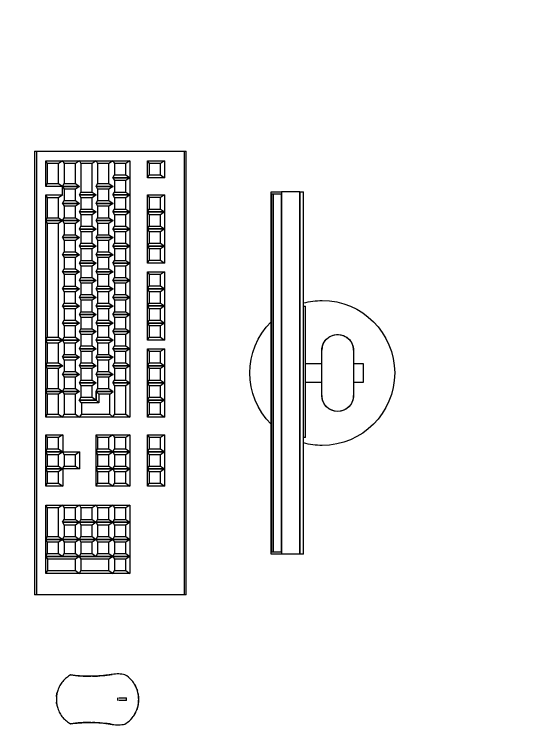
# Model space of a CAD drawing. Header units: metres. Extents: x -22 to 564, y 0 to 143.
# Drawn here: x 32.473 to 33.035, y 34.331 to 35.123 of the extents above; entities that cross this region are included whole.
import ezdxf
from ezdxf.xclip import XClip

# ---------------------------------------------------------------- set-up
doc = ezdxf.new("R2010")
doc.units = ezdxf.units.M
doc.header["$XCLIPFRAME"] = 2
doc.layers.add('XREF  PB CONJ$0$PARQUE', color=251, linetype='Continuous')
doc.layers.add('XREF PB NEURO-ONCOLOGIA$0$MOBILIARIO', color=161, linetype='Continuous')

# ---------------------------------------------------------------- blocks, each defined once
blk = doc.blocks.new('XREF PB NEURO-ONCOLOGIA$0$XREF PB NEURO-ONCOLOGIA$0$ELK_SPC_ControlRoomMonitors - MOSAIQ Monitor-5377198-General Arrangement')
for p, q in [((-10, 80.79), (10, 80.79)), ((-10, 70), (-10, 80.79)), ((10, 80.79), (10, 70)), ((25, 70), (-25, 70)), ((-25, 35), (25, 35)), ((-10, 16.96), (-10, 35)), ((10, 35), (10, 16.96)), ((-71.32, 16.96), (73.68, 16.96)), ((-71.32, 16.96), (-71.32, 14.64)), ((73.68, 14.64), (73.68, 16.96)), ((-200, 14.64), (200, 14.64)), ((-200, 14.64), (-200, 10.46)), ((200, 10.46), (-200, 10.46)), ((-200, 10.46), (200, 10.46)), ((-200, 10.46), (-200, -9.53)), ((200, 10.46), (200, 14.64)), ((200, 10.46), (200, -9.53)), ((200, -9.53), (-200, -9.53)), ((-200, -9.53), (-200, -21.05)), ((-197.5, -20.52), (-197.5, -9.62)), ((-197.5, -9.62), (197.5, -9.62)), ((197.5, -9.62), (197.5, -20.52)), ((200, -21.05), (200, -9.53)), ((-200, -21.05), (200, -21.05)), ((-197.5, -18.41), (197.5, -18.41)), ((197.5, -20.52), (-197.5, -20.52))]:
    blk.add_line(p, q)
for centre, radius, start, end in [((0, 35.41), 80, 360, 180), ((-25, 52.5), 17.5, 90, 270), ((-25, 52.5), 17.5, 106.42992, 253.57008), ((25, 52.5), 17.5, 270, 90), ((25, 52.5), 17.5, 330, 73.5679), ((25, 52.5), 17.5, 286.42992, 315), ((0, 35.41), 80, 180, 195), ((0, 35.41), 80, 345, 360), ((0, 35.41), 80, 225, 315)]:
    blk.add_arc(centre, radius, start, end)
for points in [[(-25, 70), (-26.37, 70), (-27.51, 69.84), (-28.36, 69.68)], [(-25, 35), (-26.37, 35), (-27.51, 35.16), (-28.35, 35.32)], [(25, 35), (26.37, 35), (27.51, 35.16), (28.36, 35.32)]]:
    blk.add_open_spline(points, degree=3)
for points, knots in [([(-28.35, 69.68), (-28.03, 69.74), (-27.07, 69.9), (-25.85, 70), (-25, 70)], [0.7777778, 0.7777778, 0.7777778, 0.7777778, 0.8611111, 1, 1, 1, 1]), ([(25, 70), (26.37, 70), (28.08, 69.76), (29.48, 69.42), (30.07, 69.25), (29.99, 69.28), (29.06, 69.54), (27.37, 69.88), (25.85, 70), (25, 70)], [0, 0, 0, 0, 0.222222, 0.333333, 0.444444, 0.583333, 0.722222, 0.861111, 1, 1, 1, 1]), ([(-28.35, 35.32), (-28.03, 35.26), (-27.07, 35.1), (-25.85, 35), (-25, 35)], [0.7777778, 0.7777778, 0.7777778, 0.7777778, 0.8611111, 1, 1, 1, 1]), ([(28.35, 35.32), (28.03, 35.26), (27.07, 35.1), (25.85, 35), (25, 35)], [0.7777778, 0.7777778, 0.7777778, 0.7777778, 0.8611111, 1, 1, 1, 1])]:
    blk.add_open_spline(points, degree=3, knots=knots)
blk = doc.blocks.new('XREF PB NEURO-ONCOLOGIA$0$XREF PB NEURO-ONCOLOGIA$0$ELK_SPC_KeyboardMouse - Keyboard and Mouse-V1-General Arrangement')
for p, q in [((245, -245.94), (-245, -245.94)), ((-245, -247.8), (-245, -245.94)), ((-245, -411.29), (-245, -247.8)), ((245, -247.8), (-245, -247.8)), ((245, -245.94), (245, -247.8)), ((245, -247.8), (245, -411.29)), ((-234.42, -269.79), (-215.55, -269.79)), ((-234.42, -269.79), (-231.3, -274.35)), ((-234.42, -288.52), (-234.42, -269.79)), ((-218.71, -274.35), (-231.3, -274.35)), ((-231.3, -274.35), (-231.3, -286.84)), ((-218.71, -274.35), (-215.55, -269.79)), ((-218.71, -286.84), (-218.71, -274.35)), ((-215.55, -269.79), (-215.55, -288.52)), ((-196.77, -269.79), (-177.89, -269.79)), ((-196.77, -269.79), (-193.65, -274.35)), ((-196.77, -288.52), (-196.77, -269.79)), ((-181.05, -274.35), (-193.65, -274.35)), ((-193.65, -274.35), (-193.65, -286.84)), ((-181.05, -274.35), (-177.89, -269.79)), ((-181.05, -286.84), (-181.05, -274.35)), ((-177.89, -269.79), (-159.02, -269.79)), ((-177.89, -269.79), (-174.77, -274.35)), ((-177.89, -288.52), (-177.89, -269.79)), ((-177.89, -269.79), (-177.89, -288.52)), ((-162.18, -274.35), (-174.77, -274.35)), ((-174.77, -274.35), (-174.77, -286.84)), ((-162.18, -274.35), (-159.02, -269.79)), ((-162.18, -286.84), (-162.18, -274.35)), ((-159.02, -269.79), (-140.14, -269.79)), ((-159.02, -269.79), (-155.9, -274.35)), ((-159.02, -288.52), (-159.02, -269.79)), ((-159.02, -269.79), (-159.02, -288.52)), ((-143.3, -274.35), (-155.9, -274.35)), ((-155.9, -274.35), (-155.9, -286.84)), ((-143.3, -274.35), (-140.14, -269.79)), ((-143.3, -286.84), (-143.3, -274.35)), ((-140.14, -269.79), (-121.26, -269.79)), ((-140.14, -269.79), (-137.02, -274.35)), ((-140.14, -288.52), (-140.14, -269.79)), ((-140.14, -269.79), (-140.14, -288.52)), ((-124.42, -274.35), (-137.02, -274.35)), ((-137.02, -274.35), (-137.02, -286.84)), ((-124.42, -274.35), (-121.26, -269.79)), ((-124.42, -286.84), (-124.42, -274.35)), ((-121.26, -269.79), (-121.26, -288.52)), ((-111.77, -269.79), (-92.89, -269.79)), ((-111.77, -269.79), (-108.65, -274.35)), ((-111.77, -288.52), (-111.77, -269.79)), ((-96.05, -274.35), (-108.65, -274.35)), ((-108.65, -274.35), (-108.65, -286.84)), ((-96.05, -274.35), (-92.89, -269.79)), ((-96.05, -286.84), (-96.05, -274.35)), ((-92.89, -269.79), (-74.02, -269.79)), ((-92.89, -269.79), (-89.77, -274.35)), ((-92.89, -288.52), (-92.89, -269.79)), ((-92.89, -269.79), (-92.89, -288.52)), ((-77.18, -274.35), (-89.77, -274.35)), ((-89.77, -274.35), (-89.77, -286.84)), ((-77.18, -274.35), (-74.02, -269.79)), ((-77.18, -286.84), (-77.18, -274.35)), ((-74.02, -269.79), (-55.14, -269.79)), ((-74.02, -269.79), (-70.9, -274.35)), ((-74.02, -288.52), (-74.02, -269.79)), ((-74.02, -269.79), (-74.02, -288.52)), ((-58.3, -274.35), (-70.9, -274.35)), ((-70.9, -274.35), (-70.9, -286.84)), ((-58.3, -274.35), (-55.14, -269.79)), ((-58.3, -286.84), (-58.3, -274.35)), ((-55.14, -269.79), (-36.26, -269.79)), ((-55.14, -269.79), (-52.02, -274.35)), ((-55.14, -288.52), (-55.14, -269.79)), ((-55.14, -269.79), (-55.14, -288.52)), ((-39.42, -274.35), (-52.02, -274.35)), ((-52.02, -274.35), (-52.02, -286.84)), ((-39.42, -274.35), (-36.26, -269.79)), ((-39.42, -286.84), (-39.42, -274.35)), ((-36.26, -269.79), (-36.26, -288.52)), ((-26.77, -269.79), (-7.89, -269.79)), ((-26.77, -269.79), (-23.65, -274.35)), ((-26.77, -288.52), (-26.77, -269.79)), ((-11.05, -274.35), (-23.65, -274.35)), ((-23.65, -274.35), (-23.65, -286.84)), ((-11.05, -274.35), (-7.89, -269.79)), ((-11.05, -286.84), (-11.05, -274.35)), ((-7.89, -269.79), (10.98, -269.79)), ((-7.89, -269.79), (-4.77, -274.35)), ((-7.89, -288.52), (-7.89, -269.79)), ((-7.89, -269.79), (-7.89, -288.52)), ((7.82, -274.35), (-4.77, -274.35)), ((-4.77, -274.35), (-4.77, -286.84)), ((7.82, -274.35), (10.98, -269.79)), ((7.82, -286.84), (7.82, -274.35)), ((10.98, -269.79), (29.86, -269.79)), ((10.98, -269.79), (14.1, -274.35)), ((10.98, -288.52), (10.98, -269.79)), ((10.98, -269.79), (10.98, -288.52)), ((26.7, -274.35), (14.1, -274.35)), ((14.1, -274.35), (14.1, -286.84)), ((26.7, -274.35), (29.86, -269.79)), ((26.7, -286.84), (26.7, -274.35)), ((29.86, -269.79), (48.74, -269.79)), ((29.86, -269.79), (32.98, -274.35)), ((29.86, -288.52), (29.86, -269.79)), ((29.86, -269.79), (29.86, -288.52)), ((45.58, -274.35), (32.98, -274.35)), ((32.98, -274.35), (32.98, -286.84)), ((45.58, -274.35), (48.74, -269.79)), ((45.58, -286.84), (45.58, -274.35)), ((48.74, -269.79), (48.74, -288.52)), ((68.23, -269.79), (87.11, -269.79)), ((68.23, -269.79), (71.35, -274.35)), ((68.23, -288.52), (68.23, -269.79)), ((83.95, -274.35), (71.35, -274.35)), ((71.35, -274.35), (71.35, -286.84)), ((83.95, -274.35), (87.11, -269.79)), ((83.95, -286.84), (83.95, -274.35)), ((87.11, -269.79), (105.98, -269.79)), ((87.11, -269.79), (90.23, -274.35)), ((87.11, -288.52), (87.11, -269.79)), ((87.11, -269.79), (87.11, -288.52)), ((102.82, -274.35), (90.23, -274.35)), ((90.23, -274.35), (90.23, -286.84)), ((102.82, -274.35), (105.98, -269.79)), ((102.82, -286.84), (102.82, -274.35)), ((105.98, -269.79), (124.86, -269.79)), ((105.98, -269.79), (109.1, -274.35)), ((105.98, -288.52), (105.98, -269.79)), ((105.98, -269.79), (105.98, -288.52)), ((121.7, -274.35), (109.1, -274.35)), ((109.1, -274.35), (109.1, -286.84)), ((121.7, -274.35), (124.86, -269.79)), ((121.7, -286.84), (121.7, -274.35)), ((124.86, -269.79), (124.86, -288.52)), ((-234.42, -288.52), (-231.3, -286.84)), ((-215.55, -288.52), (-234.42, -288.52)), ((-231.3, -286.84), (-218.71, -286.84)), ((-215.55, -288.52), (-218.71, -286.84)), ((-196.77, -288.52), (-193.65, -286.84)), ((-177.89, -288.52), (-196.77, -288.52)), ((-193.65, -286.84), (-181.05, -286.84)), ((-177.89, -288.52), (-181.05, -286.84)), ((-177.89, -288.52), (-174.77, -286.84)), ((-159.02, -288.52), (-177.89, -288.52)), ((-174.77, -286.84), (-162.18, -286.84)), ((-159.02, -288.52), (-162.18, -286.84)), ((-159.02, -288.52), (-155.9, -286.84)), ((-140.14, -288.52), (-159.02, -288.52)), ((-155.9, -286.84), (-143.3, -286.84)), ((-140.14, -288.52), (-143.3, -286.84)), ((-140.14, -288.52), (-137.02, -286.84)), ((-121.26, -288.52), (-140.14, -288.52)), ((-137.02, -286.84), (-124.42, -286.84)), ((-121.26, -288.52), (-124.42, -286.84)), ((-111.77, -288.52), (-108.65, -286.84)), ((-92.89, -288.52), (-111.77, -288.52)), ((-108.65, -286.84), (-96.05, -286.84)), ((-92.89, -288.52), (-96.05, -286.84)), ((-92.89, -288.52), (-89.77, -286.84)), ((-74.02, -288.52), (-92.89, -288.52)), ((-89.77, -286.84), (-77.18, -286.84)), ((-74.02, -288.52), (-77.18, -286.84)), ((-74.02, -288.52), (-70.9, -286.84)), ((-55.14, -288.52), (-74.02, -288.52)), ((-70.9, -286.84), (-58.3, -286.84)), ((-55.14, -288.52), (-58.3, -286.84)), ((-55.14, -288.52), (-52.02, -286.84)), ((-36.26, -288.52), (-55.14, -288.52)), ((-52.02, -286.84), (-39.42, -286.84)), ((-36.26, -288.52), (-39.42, -286.84)), ((-26.77, -288.52), (-23.65, -286.84)), ((-7.89, -288.52), (-26.77, -288.52)), ((-23.65, -286.84), (-11.05, -286.84)), ((-7.89, -288.52), (-11.05, -286.84)), ((-7.89, -288.52), (-4.77, -286.84)), ((10.98, -288.52), (-7.89, -288.52)), ((-4.77, -286.84), (7.82, -286.84)), ((10.98, -288.52), (7.82, -286.84)), ((10.98, -288.52), (14.1, -286.84)), ((29.86, -288.52), (10.98, -288.52)), ((14.1, -286.84), (26.7, -286.84)), ((29.86, -288.52), (26.7, -286.84)), ((29.86, -288.52), (32.98, -286.84)), ((48.74, -288.52), (29.86, -288.52)), ((32.98, -286.84), (45.58, -286.84)), ((48.74, -288.52), (45.58, -286.84)), ((68.23, -288.52), (71.35, -286.84)), ((87.11, -288.52), (68.23, -288.52)), ((71.35, -286.84), (83.95, -286.84)), ((87.11, -288.52), (83.95, -286.84)), ((87.11, -288.52), (90.23, -286.84)), ((105.98, -288.52), (87.11, -288.52)), ((90.23, -286.84), (102.82, -286.84)), ((105.98, -288.52), (102.82, -286.84)), ((105.98, -288.52), (109.1, -286.84)), ((124.86, -288.52), (105.98, -288.52)), ((109.1, -286.84), (121.7, -286.84)), ((124.86, -288.52), (121.7, -286.84)), ((348.95, -300.43), (351.59, -299.56)), ((354.14, -298.96), (359.51, -298.41)), ((359.51, -298.41), (360.48, -298.41)), ((360.48, -298.41), (361.45, -298.41)), ((361.45, -298.41), (366.81, -298.96)), ((369.36, -299.56), (372, -300.43)), ((-234.42, -308.1), (-215.55, -308.1)), ((-234.42, -308.1), (-231.3, -312.66)), ((-234.42, -326.84), (-234.42, -308.1)), ((-218.71, -312.66), (-215.55, -308.1)), ((-215.55, -308.1), (-196.67, -308.1)), ((-215.55, -308.1), (-212.43, -312.66)), ((-215.55, -326.84), (-215.55, -308.1)), ((-215.55, -308.1), (-215.55, -326.84)), ((-199.83, -312.66), (-196.67, -308.1)), ((-196.67, -308.1), (-177.79, -308.1)), ((-196.67, -308.1), (-193.55, -312.66)), ((-196.67, -326.84), (-196.67, -308.1)), ((-196.67, -308.1), (-196.67, -326.84)), ((-180.95, -312.66), (-177.79, -308.1)), ((-177.79, -308.1), (-158.91, -308.1)), ((-177.79, -308.1), (-174.67, -312.66)), ((-177.79, -326.84), (-177.79, -308.1)), ((-177.79, -308.1), (-177.79, -326.84)), ((-162.07, -312.66), (-158.91, -308.1)), ((-158.91, -308.1), (-140.04, -308.1)), ((-158.91, -308.1), (-155.79, -312.66)), ((-158.91, -326.84), (-158.91, -308.1)), ((-158.91, -308.1), (-158.91, -326.84)), ((-143.2, -312.66), (-140.04, -308.1)), ((-140.04, -308.1), (-121.16, -308.1)), ((-140.04, -308.1), (-136.92, -312.66)), ((-140.04, -326.84), (-140.04, -308.1)), ((-140.04, -308.1), (-140.04, -326.84)), ((-124.32, -312.66), (-121.16, -308.1)), ((-121.16, -308.1), (-102.28, -308.1)), ((-121.16, -308.1), (-118.04, -312.66)), ((-121.16, -326.84), (-121.16, -308.1)), ((-121.16, -308.1), (-121.16, -326.84)), ((-105.44, -312.66), (-102.28, -308.1)), ((-102.28, -308.1), (-83.4, -308.1)), ((-102.28, -308.1), (-99.16, -312.66)), ((-102.28, -326.84), (-102.28, -308.1)), ((-102.28, -308.1), (-102.28, -326.84)), ((-86.56, -312.66), (-83.4, -308.1)), ((-83.4, -308.1), (-64.53, -308.1)), ((-83.4, -308.1), (-80.28, -312.66)), ((-83.4, -326.84), (-83.4, -308.1)), ((-83.4, -308.1), (-83.4, -326.84)), ((-67.69, -312.66), (-64.53, -308.1)), ((-64.53, -308.1), (-45.65, -308.1)), ((-64.53, -308.1), (-61.41, -312.66)), ((-64.53, -326.84), (-64.53, -308.1)), ((-64.53, -308.1), (-64.53, -326.84)), ((-48.81, -312.66), (-45.65, -308.1)), ((-45.65, -308.1), (-26.77, -308.1)), ((-45.65, -308.1), (-42.53, -312.66)), ((-45.65, -326.84), (-45.65, -308.1)), ((-45.65, -308.1), (-45.65, -326.84)), ((-29.93, -312.66), (-26.77, -308.1)), ((-26.77, -308.1), (-7.89, -308.1)), ((-26.77, -308.1), (-23.65, -312.66)), ((-26.77, -326.84), (-26.77, -308.1)), ((-26.77, -308.1), (-26.77, -326.84)), ((-11.05, -312.66), (-7.89, -308.1)), ((-7.89, -308.1), (10.98, -308.1)), ((-7.89, -308.1), (-4.77, -312.66)), ((-7.89, -326.84), (-7.89, -308.1)), ((-7.89, -308.1), (-7.89, -326.84)), ((7.82, -312.66), (10.98, -308.1)), ((10.98, -308.1), (48.74, -308.1)), ((10.98, -308.1), (14.1, -312.66)), ((10.98, -326.84), (10.98, -308.1)), ((10.98, -308.1), (10.98, -326.84)), ((45.6, -312.66), (48.74, -308.1)), ((48.74, -308.1), (48.74, -326.84)), ((68.23, -308.1), (87.11, -308.1)), ((68.23, -308.1), (71.35, -312.66)), ((68.23, -326.84), (68.23, -308.1)), ((83.95, -312.66), (87.11, -308.1)), ((87.11, -308.1), (105.98, -308.1)), ((87.11, -308.1), (90.23, -312.66)), ((87.11, -326.84), (87.11, -308.1)), ((87.11, -308.1), (87.11, -326.84)), ((102.82, -312.66), (105.98, -308.1)), ((105.98, -308.1), (124.86, -308.1)), ((105.98, -308.1), (109.1, -312.66)), ((105.98, -326.84), (105.98, -308.1)), ((105.98, -308.1), (105.98, -326.84)), ((121.7, -312.66), (124.86, -308.1)), ((124.86, -308.1), (124.86, -326.84)), ((145.98, -308.1), (164.86, -308.1)), ((145.98, -308.1), (149.1, -312.66)), ((145.98, -326.84), (145.98, -308.1)), ((161.7, -312.66), (164.86, -308.1)), ((164.86, -308.1), (183.74, -308.1)), ((164.86, -308.1), (167.98, -312.66)), ((164.86, -326.84), (164.86, -308.1)), ((164.86, -308.1), (164.86, -326.84)), ((180.58, -312.66), (183.74, -308.1)), ((183.74, -308.1), (202.62, -308.1)), ((183.74, -308.1), (186.86, -312.66)), ((183.74, -326.84), (183.74, -308.1)), ((183.74, -308.1), (183.74, -326.84)), ((199.46, -312.66), (202.62, -308.1)), ((202.62, -308.1), (221.49, -308.1)), ((202.62, -308.1), (205.74, -312.66)), ((202.62, -326.84), (202.62, -308.1)), ((202.62, -308.1), (202.62, -326.84)), ((218.33, -312.66), (221.49, -308.1)), ((221.49, -308.1), (221.49, -326.84)), ((344.09, -302.76), (345.73, -301.86)), ((375.22, -301.86), (376.86, -302.76)), ((-218.71, -312.66), (-231.3, -312.66)), ((-231.3, -312.66), (-231.3, -325.15)), ((-218.71, -325.15), (-218.71, -312.66)), ((-199.83, -312.66), (-212.43, -312.66)), ((-212.43, -312.66), (-212.43, -325.15)), ((-199.83, -325.15), (-199.83, -312.66)), ((-180.95, -312.66), (-193.55, -312.66)), ((-193.55, -312.66), (-193.55, -325.15)), ((-180.95, -325.15), (-180.95, -312.66)), ((-162.07, -312.66), (-174.67, -312.66)), ((-174.67, -312.66), (-174.67, -325.15)), ((-162.07, -325.15), (-162.07, -312.66)), ((-143.2, -312.66), (-155.79, -312.66)), ((-155.79, -312.66), (-155.79, -325.15)), ((-143.2, -325.15), (-143.2, -312.66)), ((-124.32, -312.66), (-136.92, -312.66)), ((-136.92, -312.66), (-136.92, -325.15)), ((-124.32, -325.15), (-124.32, -312.66)), ((-105.44, -312.66), (-118.04, -312.66)), ((-118.04, -312.66), (-118.04, -325.15)), ((-105.44, -325.15), (-105.44, -312.66)), ((-86.56, -312.66), (-99.16, -312.66)), ((-99.16, -312.66), (-99.16, -325.15)), ((-86.56, -325.15), (-86.56, -312.66)), ((-67.69, -312.66), (-80.28, -312.66)), ((-80.28, -312.66), (-80.28, -325.15)), ((-67.69, -325.15), (-67.69, -312.66)), ((-48.81, -312.66), (-61.41, -312.66)), ((-61.41, -312.66), (-61.41, -325.15)), ((-48.81, -325.15), (-48.81, -312.66)), ((-29.93, -312.66), (-42.53, -312.66)), ((-42.53, -312.66), (-42.53, -325.15)), ((-29.93, -325.15), (-29.93, -312.66)), ((-11.05, -312.66), (-23.65, -312.66)), ((-23.65, -312.66), (-23.65, -325.15)), ((-11.05, -325.15), (-11.05, -312.66)), ((7.82, -312.66), (-4.77, -312.66)), ((-4.77, -312.66), (-4.77, -325.15)), ((7.82, -325.15), (7.82, -312.66)), ((45.6, -312.66), (14.1, -312.66)), ((14.1, -312.66), (14.1, -325.15)), ((45.6, -325.15), (45.6, -312.66)), ((83.95, -312.66), (71.35, -312.66)), ((71.35, -312.66), (71.35, -325.15)), ((83.95, -325.15), (83.95, -312.66)), ((102.82, -312.66), (90.23, -312.66)), ((90.23, -312.66), (90.23, -325.15)), ((102.82, -325.15), (102.82, -312.66)), ((121.7, -312.66), (109.1, -312.66)), ((109.1, -312.66), (109.1, -325.15)), ((121.7, -325.15), (121.7, -312.66)), ((161.7, -312.66), (149.1, -312.66)), ((149.1, -312.66), (149.1, -325.15)), ((161.7, -325.15), (161.7, -312.66)), ((180.58, -312.66), (167.98, -312.66)), ((167.98, -312.66), (167.98, -325.15)), ((180.58, -325.15), (180.58, -312.66)), ((199.46, -312.66), (186.86, -312.66)), ((186.86, -312.66), (186.86, -325.15)), ((199.46, -325.15), (199.46, -312.66)), ((218.33, -312.66), (205.74, -312.66)), ((205.74, -312.66), (205.74, -325.15)), ((218.33, -325.15), (218.33, -312.66)), ((361.78, -311.92), (358.85, -311.92)), ((358.85, -320.46), (358.85, -311.92)), ((361.78, -311.92), (361.78, -320.46)), ((358.85, -321.92), (361.78, -321.92)), ((-234.42, -326.84), (-231.3, -325.15)), ((-234.42, -326.63), (-231.3, -331.19)), ((-234.42, -345.37), (-234.42, -326.63)), ((-231.3, -325.15), (-218.71, -325.15)), ((-209.26, -331.19), (-231.3, -331.19)), ((-231.3, -331.19), (-231.3, -343.68)), ((-215.55, -326.84), (-218.71, -325.15)), ((-215.55, -326.84), (-212.43, -325.15)), ((-212.43, -325.15), (-199.83, -325.15)), ((-209.26, -331.19), (-206.1, -326.63)), ((-209.26, -343.68), (-209.26, -331.19)), ((-206.1, -326.63), (-202.98, -331.19)), ((-206.1, -345.37), (-206.1, -326.63)), ((-206.1, -326.63), (-206.1, -345.37)), ((-190.38, -331.19), (-202.98, -331.19)), ((-202.98, -331.19), (-202.98, -343.68)), ((-196.67, -326.84), (-199.83, -325.15)), ((-196.67, -326.84), (-193.55, -325.15)), ((-193.55, -325.15), (-180.95, -325.15)), ((-190.38, -331.19), (-187.22, -326.63)), ((-190.38, -343.68), (-190.38, -331.19)), ((-187.22, -326.63), (-184.1, -331.19)), ((-187.22, -345.37), (-187.22, -326.63)), ((-187.22, -326.63), (-187.22, -345.37)), ((-171.5, -331.19), (-184.1, -331.19)), ((-184.1, -331.19), (-184.1, -343.68)), ((-177.79, -326.84), (-180.95, -325.15)), ((-177.79, -326.84), (-174.67, -325.15)), ((-174.67, -325.15), (-162.07, -325.15)), ((-171.5, -331.19), (-168.34, -326.63)), ((-171.5, -343.68), (-171.5, -331.19)), ((-168.34, -326.63), (-165.22, -331.19)), ((-168.34, -345.37), (-168.34, -326.63)), ((-168.34, -326.63), (-168.34, -345.37)), ((-152.62, -331.19), (-165.22, -331.19)), ((-165.22, -331.19), (-165.22, -343.68)), ((-158.91, -326.84), (-162.07, -325.15)), ((-158.91, -326.84), (-155.79, -325.15)), ((-155.79, -325.15), (-143.2, -325.15)), ((-152.62, -331.19), (-149.46, -326.63)), ((-152.62, -343.68), (-152.62, -331.19)), ((-149.46, -326.63), (-146.34, -331.19)), ((-149.46, -345.37), (-149.46, -326.63)), ((-149.46, -326.63), (-149.46, -345.37)), ((-133.75, -331.19), (-146.34, -331.19)), ((-146.34, -331.19), (-146.34, -343.68)), ((-140.04, -326.84), (-143.2, -325.15)), ((-140.04, -326.84), (-136.92, -325.15)), ((-136.92, -325.15), (-124.32, -325.15)), ((-133.75, -331.19), (-130.59, -326.63)), ((-133.75, -343.68), (-133.75, -331.19)), ((-130.59, -326.63), (-127.47, -331.19)), ((-130.59, -345.37), (-130.59, -326.63)), ((-130.59, -326.63), (-130.59, -345.37)), ((-114.87, -331.19), (-127.47, -331.19)), ((-127.47, -331.19), (-127.47, -343.68)), ((-121.16, -326.84), (-124.32, -325.15)), ((-121.16, -326.84), (-118.04, -325.15)), ((-118.04, -325.15), (-105.44, -325.15)), ((-114.87, -331.19), (-111.71, -326.63)), ((-114.87, -343.68), (-114.87, -331.19)), ((-111.71, -326.63), (-108.59, -331.19)), ((-111.71, -345.37), (-111.71, -326.63)), ((-111.71, -326.63), (-111.71, -345.37)), ((-95.99, -331.19), (-108.59, -331.19)), ((-108.59, -331.19), (-108.59, -343.68)), ((-102.28, -326.84), (-105.44, -325.15)), ((-102.28, -326.84), (-99.16, -325.15)), ((-99.16, -325.15), (-86.56, -325.15)), ((-95.99, -331.19), (-92.83, -326.63)), ((-95.99, -343.68), (-95.99, -331.19)), ((-92.83, -326.63), (-89.71, -331.19)), ((-92.83, -345.37), (-92.83, -326.63)), ((-92.83, -326.63), (-92.83, -345.37)), ((-77.11, -331.19), (-89.71, -331.19)), ((-89.71, -331.19), (-89.71, -343.68)), ((-83.4, -326.84), (-86.56, -325.15)), ((-83.4, -326.84), (-80.28, -325.15)), ((-80.28, -325.15), (-67.69, -325.15)), ((-77.11, -331.19), (-73.95, -326.63)), ((-77.11, -343.68), (-77.11, -331.19)), ((-73.95, -326.63), (-70.83, -331.19)), ((-73.95, -345.37), (-73.95, -326.63)), ((-73.95, -326.63), (-73.95, -345.37)), ((-58.24, -331.19), (-70.83, -331.19)), ((-70.83, -331.19), (-70.83, -343.68)), ((-64.53, -326.84), (-67.69, -325.15)), ((-64.53, -326.84), (-61.41, -325.15)), ((-61.41, -325.15), (-48.81, -325.15)), ((-58.24, -331.19), (-55.08, -326.63)), ((-58.24, -343.68), (-58.24, -331.19)), ((-55.08, -326.63), (-51.96, -331.19)), ((-55.08, -345.37), (-55.08, -326.63)), ((-55.08, -326.63), (-55.08, -345.37)), ((-39.36, -331.19), (-51.96, -331.19)), ((-51.96, -331.19), (-51.96, -343.68)), ((-45.65, -326.84), (-48.81, -325.15)), ((-45.65, -326.84), (-42.53, -325.15)), ((-42.53, -325.15), (-29.93, -325.15)), ((-39.36, -331.19), (-36.2, -326.63)), ((-39.36, -343.68), (-39.36, -331.19)), ((-36.2, -326.63), (-33.08, -331.19)), ((-36.2, -345.37), (-36.2, -326.63)), ((-36.2, -326.63), (-36.2, -345.37)), ((-20.48, -331.19), (-33.08, -331.19)), ((-33.08, -331.19), (-33.08, -343.68)), ((-26.77, -326.84), (-29.93, -325.15)), ((-26.77, -326.84), (-23.65, -325.15)), ((-23.65, -325.15), (-11.05, -325.15)), ((-20.48, -331.19), (-17.32, -326.63)), ((-20.48, -343.68), (-20.48, -331.19)), ((-17.32, -326.63), (-14.2, -331.19)), ((-17.32, -345.37), (-17.32, -326.63)), ((-17.32, -326.63), (-17.32, -345.37)), ((-1.6, -331.19), (-14.2, -331.19)), ((-14.2, -331.19), (-14.2, -343.68)), ((-7.89, -326.84), (-11.05, -325.15)), ((-7.89, -326.84), (-4.77, -325.15)), ((-4.77, -325.15), (7.82, -325.15)), ((-1.6, -331.19), (1.56, -326.63)), ((-1.6, -343.68), (-1.6, -331.19)), ((1.56, -326.63), (4.68, -331.19)), ((1.56, -345.37), (1.56, -326.63)), ((1.56, -326.63), (1.56, -345.37)), ((17.27, -331.19), (4.68, -331.19)), ((4.68, -331.19), (4.68, -343.68)), ((10.98, -326.84), (7.82, -325.15)), ((10.98, -326.84), (14.1, -325.15)), ((14.1, -325.15), (45.6, -325.15)), ((17.27, -331.19), (20.43, -326.63)), ((17.27, -343.68), (17.27, -331.19)), ((20.43, -326.63), (20.43, -345.37)), ((23.53, -330.06), (20.43, -326.63)), ((20.43, -345.17), (20.43, -326.63)), ((23.53, -330.06), (23.53, -342.43)), ((45.64, -330.06), (23.53, -330.06)), ((48.74, -326.84), (45.6, -325.15)), ((48.74, -326.63), (45.64, -330.06)), ((45.64, -361.55), (45.64, -330.06)), ((48.74, -326.63), (48.74, -364.29)), ((68.23, -326.84), (71.35, -325.15)), ((68.23, -326.63), (71.35, -331.19)), ((68.23, -345.37), (68.23, -326.63)), ((71.35, -325.15), (83.95, -325.15)), ((83.95, -331.19), (71.35, -331.19)), ((71.35, -331.19), (71.35, -343.68)), ((87.11, -326.84), (83.95, -325.15)), ((83.95, -331.19), (87.11, -326.63)), ((83.95, -343.68), (83.95, -331.19)), ((87.11, -326.84), (90.23, -325.15)), ((87.11, -326.63), (90.23, -331.19)), ((87.11, -345.37), (87.11, -326.63)), ((87.11, -326.63), (87.11, -345.37)), ((90.23, -325.15), (102.82, -325.15)), ((102.82, -331.19), (90.23, -331.19)), ((90.23, -331.19), (90.23, -343.68)), ((105.98, -326.84), (102.82, -325.15)), ((102.82, -331.19), (105.98, -326.63)), ((102.82, -343.68), (102.82, -331.19)), ((105.98, -326.84), (109.1, -325.15)), ((105.98, -326.63), (109.1, -331.19)), ((105.98, -345.37), (105.98, -326.63)), ((105.98, -326.63), (105.98, -345.37)), ((109.1, -325.15), (121.7, -325.15)), ((121.7, -331.19), (109.1, -331.19)), ((109.1, -331.19), (109.1, -343.68)), ((124.86, -326.84), (121.7, -325.15)), ((121.7, -331.19), (124.86, -326.63)), ((121.7, -343.68), (121.7, -331.19)), ((124.86, -326.63), (124.86, -345.37)), ((145.98, -326.84), (149.1, -325.15)), ((145.98, -326.63), (149.1, -331.19)), ((145.98, -345.37), (145.98, -326.63)), ((149.1, -325.15), (161.7, -325.15)), ((161.7, -331.19), (149.1, -331.19)), ((149.1, -331.19), (149.1, -343.68)), ((164.86, -326.84), (161.7, -325.15)), ((161.7, -331.19), (164.86, -326.63)), ((161.7, -343.68), (161.7, -331.19)), ((164.86, -326.84), (167.98, -325.15)), ((164.86, -326.63), (167.98, -331.19)), ((164.86, -345.37), (164.86, -326.63)), ((164.86, -326.63), (164.86, -345.37)), ((167.98, -325.15), (180.58, -325.15)), ((180.58, -331.19), (167.98, -331.19)), ((167.98, -331.19), (167.98, -343.68)), ((183.74, -326.84), (180.58, -325.15)), ((180.58, -331.19), (183.74, -326.63)), ((180.58, -343.68), (180.58, -331.19)), ((183.74, -326.84), (186.86, -325.15)), ((183.74, -326.63), (186.86, -331.19)), ((183.74, -345.37), (183.74, -326.63)), ((183.74, -326.63), (183.74, -345.37)), ((186.86, -325.15), (199.46, -325.15)), ((199.46, -331.19), (186.86, -331.19)), ((186.86, -331.19), (186.86, -343.68)), ((202.62, -326.84), (199.46, -325.15)), ((199.46, -331.19), (202.62, -326.63)), ((199.46, -343.68), (199.46, -331.19)), ((202.62, -326.84), (205.74, -325.15)), ((202.62, -326.63), (202.62, -345.37)), ((202.62, -326.63), (205.74, -331.19)), ((202.62, -363.97), (202.62, -326.63)), ((205.74, -325.15), (218.33, -325.15)), ((218.33, -331.19), (205.74, -331.19)), ((205.74, -331.19), (205.74, -362.28)), ((221.49, -326.84), (218.33, -325.15)), ((218.33, -331.19), (221.49, -326.63)), ((218.33, -362.28), (218.33, -331.19)), ((221.49, -326.63), (221.49, -363.97)), ((-234.42, -345.37), (-231.3, -343.68)), ((-234.42, -345.17), (-231.3, -349.72)), ((-234.42, -363.9), (-234.42, -345.17)), ((-231.3, -343.68), (-209.26, -343.68)), ((-206.1, -345.37), (-209.26, -343.68)), ((-206.1, -345.37), (-202.98, -343.68)), ((-202.98, -343.68), (-190.38, -343.68)), ((-199.81, -349.72), (-196.67, -345.17)), ((-196.67, -345.17), (-193.55, -349.72)), ((-196.67, -363.9), (-196.67, -345.17)), ((-196.67, -345.17), (-196.67, -363.9)), ((-187.22, -345.37), (-190.38, -343.68)), ((-187.22, -345.37), (-184.1, -343.68)), ((-184.1, -343.68), (-171.5, -343.68)), ((-180.95, -349.72), (-177.79, -345.17)), ((-177.79, -345.17), (-174.67, -349.72)), ((-177.79, -363.9), (-177.79, -345.17)), ((-177.79, -345.17), (-177.79, -363.9)), ((-168.34, -345.37), (-171.5, -343.68)), ((-168.34, -345.37), (-165.22, -343.68)), ((-165.22, -343.68), (-152.62, -343.68)), ((-162.07, -349.72), (-158.91, -345.17)), ((-158.91, -345.17), (-155.79, -349.72)), ((-158.91, -363.9), (-158.91, -345.17)), ((-158.91, -345.17), (-158.91, -363.9)), ((-149.46, -345.37), (-152.62, -343.68)), ((-149.46, -345.37), (-146.34, -343.68)), ((-146.34, -343.68), (-133.75, -343.68)), ((-143.2, -349.72), (-140.04, -345.17)), ((-140.04, -345.17), (-136.92, -349.72)), ((-140.04, -363.9), (-140.04, -345.17)), ((-140.04, -345.17), (-140.04, -363.9)), ((-130.59, -345.37), (-133.75, -343.68)), ((-130.59, -345.37), (-127.47, -343.68)), ((-127.47, -343.68), (-114.87, -343.68)), ((-124.32, -349.72), (-121.16, -345.17)), ((-121.16, -345.17), (-118.04, -349.72)), ((-121.16, -363.9), (-121.16, -345.17)), ((-121.16, -345.17), (-121.16, -363.9)), ((-111.71, -345.37), (-114.87, -343.68)), ((-111.71, -345.37), (-108.59, -343.68)), ((-108.59, -343.68), (-95.99, -343.68)), ((-105.44, -349.72), (-102.28, -345.17)), ((-102.28, -345.17), (-99.16, -349.72)), ((-102.28, -363.9), (-102.28, -345.17)), ((-102.28, -345.17), (-102.28, -363.9)), ((-92.83, -345.37), (-95.99, -343.68)), ((-92.83, -345.37), (-89.71, -343.68)), ((-89.71, -343.68), (-77.11, -343.68)), ((-86.56, -349.72), (-83.4, -345.17)), ((-83.4, -345.17), (-80.28, -349.72)), ((-83.4, -363.9), (-83.4, -345.17)), ((-83.4, -345.17), (-83.4, -363.9)), ((-73.95, -345.37), (-77.11, -343.68)), ((-73.95, -345.37), (-70.83, -343.68)), ((-70.83, -343.68), (-58.24, -343.68)), ((-67.69, -349.72), (-64.53, -345.17)), ((-64.53, -345.17), (-61.41, -349.72)), ((-64.53, -363.9), (-64.53, -345.17)), ((-64.53, -345.17), (-64.53, -363.9)), ((-55.08, -345.37), (-58.24, -343.68)), ((-55.08, -345.37), (-51.96, -343.68)), ((-51.96, -343.68), (-39.36, -343.68)), ((-48.81, -349.72), (-45.65, -345.17)), ((-45.65, -345.17), (-42.53, -349.72)), ((-45.65, -363.9), (-45.65, -345.17)), ((-45.65, -345.17), (-45.65, -363.9)), ((-36.2, -345.37), (-39.36, -343.68)), ((-36.2, -345.37), (-33.08, -343.68)), ((-33.08, -343.68), (-20.48, -343.68)), ((-29.93, -349.72), (-26.77, -345.17)), ((-26.77, -345.17), (-23.65, -349.72)), ((-26.77, -363.9), (-26.77, -345.17)), ((-26.77, -345.17), (-26.77, -363.9)), ((-17.32, -345.37), (-20.48, -343.68)), ((-17.32, -345.37), (-14.2, -343.68)), ((-14.2, -343.68), (-1.6, -343.68)), ((-11.05, -349.72), (-7.89, -345.17)), ((-7.89, -345.17), (-4.77, -349.72)), ((-7.89, -363.9), (-7.89, -345.17)), ((-7.89, -345.17), (-7.89, -363.9)), ((1.56, -345.37), (-1.6, -343.68)), ((1.56, -345.37), (4.68, -343.68)), ((4.68, -343.68), (17.27, -343.68)), ((7.82, -349.72), (10.98, -345.17)), ((10.98, -345.17), (14.1, -349.72)), ((10.98, -363.9), (10.98, -345.17)), ((10.98, -345.17), (10.98, -363.9)), ((20.43, -345.37), (17.27, -343.68)), ((23.53, -342.43), (20.43, -345.17)), ((29.86, -345.17), (20.43, -345.17)), ((20.43, -345.17), (29.86, -345.17)), ((23.53, -342.43), (32.96, -342.43)), ((26.7, -349.72), (29.86, -345.17)), ((32.96, -342.43), (29.86, -345.17)), ((29.86, -364.29), (29.86, -345.17)), ((29.86, -345.17), (29.86, -363.9)), ((32.96, -342.43), (32.96, -361.55)), ((68.23, -345.37), (71.35, -343.68)), ((87.11, -345.37), (68.23, -345.37)), ((71.35, -343.68), (83.95, -343.68)), ((87.11, -345.37), (83.95, -343.68)), ((87.11, -345.37), (90.23, -343.68)), ((105.98, -345.37), (87.11, -345.37)), ((90.23, -343.68), (102.82, -343.68)), ((105.98, -345.37), (102.82, -343.68)), ((105.98, -345.37), (109.1, -343.68)), ((124.86, -345.37), (105.98, -345.37)), ((109.1, -343.68), (121.7, -343.68)), ((124.86, -345.37), (121.7, -343.68)), ((145.98, -345.37), (149.1, -343.68)), ((145.98, -345.17), (149.1, -349.72)), ((145.98, -363.9), (145.98, -345.17)), ((149.1, -343.68), (161.7, -343.68)), ((164.86, -345.37), (161.7, -343.68)), ((161.7, -349.72), (164.86, -345.17)), ((164.86, -345.37), (167.98, -343.68)), ((164.86, -345.17), (167.98, -349.72)), ((164.86, -363.9), (164.86, -345.17)), ((164.86, -345.17), (164.86, -363.9)), ((167.98, -343.68), (180.58, -343.68)), ((183.74, -345.37), (180.58, -343.68)), ((180.58, -349.72), (183.74, -345.17)), ((183.74, -345.37), (186.86, -343.68)), ((183.74, -345.17), (186.86, -349.72)), ((183.74, -363.9), (183.74, -345.17)), ((183.74, -345.17), (183.74, -363.9)), ((186.86, -343.68), (199.46, -343.68)), ((202.62, -345.37), (199.46, -343.68)), ((199.46, -349.72), (202.62, -345.17)), ((202.62, -345.17), (202.62, -363.9)), ((-199.81, -349.72), (-231.3, -349.72)), ((-231.3, -349.72), (-231.3, -362.22)), ((-199.81, -362.22), (-199.81, -349.72)), ((-180.95, -349.72), (-193.55, -349.72)), ((-193.55, -349.72), (-193.55, -362.22)), ((-180.95, -362.22), (-180.95, -349.72)), ((-162.07, -349.72), (-174.67, -349.72)), ((-174.67, -349.72), (-174.67, -362.22)), ((-162.07, -362.22), (-162.07, -349.72)), ((-143.2, -349.72), (-155.79, -349.72)), ((-155.79, -349.72), (-155.79, -362.22)), ((-143.2, -362.22), (-143.2, -349.72)), ((-124.32, -349.72), (-136.92, -349.72)), ((-136.92, -349.72), (-136.92, -362.22)), ((-124.32, -362.22), (-124.32, -349.72)), ((-105.44, -349.72), (-118.04, -349.72)), ((-118.04, -349.72), (-118.04, -362.22)), ((-105.44, -362.22), (-105.44, -349.72)), ((-86.56, -349.72), (-99.16, -349.72)), ((-99.16, -349.72), (-99.16, -362.22)), ((-86.56, -362.22), (-86.56, -349.72)), ((-67.69, -349.72), (-80.28, -349.72)), ((-80.28, -349.72), (-80.28, -362.22)), ((-67.69, -362.22), (-67.69, -349.72)), ((-48.81, -349.72), (-61.41, -349.72)), ((-61.41, -349.72), (-61.41, -362.22)), ((-48.81, -362.22), (-48.81, -349.72)), ((-29.93, -349.72), (-42.53, -349.72)), ((-42.53, -349.72), (-42.53, -362.22)), ((-29.93, -362.22), (-29.93, -349.72)), ((-11.05, -349.72), (-23.65, -349.72)), ((-23.65, -349.72), (-23.65, -362.22)), ((-11.05, -362.22), (-11.05, -349.72)), ((7.82, -349.72), (-4.77, -349.72)), ((-4.77, -349.72), (-4.77, -362.22)), ((7.82, -362.22), (7.82, -349.72)), ((26.7, -349.72), (14.1, -349.72)), ((14.1, -349.72), (14.1, -362.22)), ((26.7, -362.22), (26.7, -349.72)), ((161.7, -349.72), (149.1, -349.72)), ((149.1, -349.72), (149.1, -362.22)), ((161.7, -362.22), (161.7, -349.72)), ((180.58, -349.72), (167.98, -349.72)), ((167.98, -349.72), (167.98, -362.22)), ((180.58, -362.22), (180.58, -349.72)), ((199.46, -349.72), (186.86, -349.72)), ((186.86, -349.72), (186.86, -362.22)), ((199.46, -362.22), (199.46, -349.72)), ((-234.42, -363.9), (-231.3, -362.22)), ((-234.42, -363.7), (-231.3, -368.26)), ((-234.42, -382.44), (-234.42, -363.7)), ((-231.3, -362.22), (-199.81, -362.22)), ((-209.26, -368.26), (-206.1, -363.7)), ((-206.1, -363.7), (-202.98, -368.26)), ((-206.1, -382.44), (-206.1, -363.7)), ((-206.1, -363.7), (-206.1, -382.44)), ((-196.67, -363.9), (-199.81, -362.22)), ((-196.67, -363.9), (-193.55, -362.22)), ((-193.55, -362.22), (-180.95, -362.22)), ((-190.38, -368.26), (-187.22, -363.7)), ((-187.22, -363.7), (-184.1, -368.26)), ((-187.22, -382.44), (-187.22, -363.7)), ((-187.22, -363.7), (-187.22, -382.44)), ((-177.79, -363.9), (-180.95, -362.22)), ((-177.79, -363.9), (-174.67, -362.22)), ((-174.67, -362.22), (-162.07, -362.22)), ((-171.5, -368.26), (-168.34, -363.7)), ((-168.34, -363.7), (-165.22, -368.26)), ((-168.34, -382.44), (-168.34, -363.7)), ((-168.34, -363.7), (-168.34, -382.44)), ((-158.91, -363.9), (-162.07, -362.22)), ((-158.91, -363.9), (-155.79, -362.22)), ((-155.79, -362.22), (-143.2, -362.22)), ((-152.62, -368.26), (-149.46, -363.7)), ((-149.46, -363.7), (-146.34, -368.26)), ((-149.46, -382.44), (-149.46, -363.7)), ((-149.46, -363.7), (-149.46, -382.44)), ((-140.04, -363.9), (-143.2, -362.22)), ((-140.04, -363.9), (-136.92, -362.22)), ((-136.92, -362.22), (-124.32, -362.22)), ((-133.75, -368.26), (-130.59, -363.7)), ((-130.59, -363.7), (-127.47, -368.26)), ((-130.59, -382.44), (-130.59, -363.7)), ((-130.59, -363.7), (-130.59, -382.44)), ((-121.16, -363.9), (-124.32, -362.22)), ((-121.16, -363.9), (-118.04, -362.22)), ((-118.04, -362.22), (-105.44, -362.22)), ((-114.87, -368.26), (-111.71, -363.7)), ((-111.71, -363.7), (-108.59, -368.26)), ((-111.71, -382.44), (-111.71, -363.7)), ((-111.71, -363.7), (-111.71, -382.44)), ((-102.28, -363.9), (-105.44, -362.22)), ((-102.28, -363.9), (-99.16, -362.22)), ((-99.16, -362.22), (-86.56, -362.22)), ((-95.99, -368.26), (-92.83, -363.7)), ((-92.83, -363.7), (-89.71, -368.26)), ((-92.83, -382.44), (-92.83, -363.7)), ((-92.83, -363.7), (-92.83, -382.44)), ((-83.4, -363.9), (-86.56, -362.22)), ((-83.4, -363.9), (-80.28, -362.22)), ((-80.28, -362.22), (-67.69, -362.22)), ((-77.11, -368.26), (-73.95, -363.7)), ((-73.95, -363.7), (-70.83, -368.26)), ((-73.95, -382.44), (-73.95, -363.7)), ((-73.95, -363.7), (-73.95, -382.44)), ((-64.53, -363.9), (-67.69, -362.22)), ((-64.53, -363.9), (-61.41, -362.22)), ((-61.41, -362.22), (-48.81, -362.22)), ((-58.24, -368.26), (-55.08, -363.7)), ((-55.08, -363.7), (-51.96, -368.26)), ((-55.08, -382.44), (-55.08, -363.7)), ((-55.08, -363.7), (-55.08, -382.44)), ((-45.65, -363.9), (-48.81, -362.22)), ((-45.65, -363.9), (-42.53, -362.22)), ((-42.53, -362.22), (-29.93, -362.22)), ((-39.36, -368.26), (-36.2, -363.7)), ((-36.2, -363.7), (-33.08, -368.26)), ((-36.2, -382.44), (-36.2, -363.7)), ((-36.2, -363.7), (-36.2, -382.44)), ((-26.77, -363.9), (-29.93, -362.22)), ((-26.77, -363.9), (-23.65, -362.22)), ((-23.65, -362.22), (-11.05, -362.22)), ((-20.48, -368.26), (-17.32, -363.7)), ((-17.32, -363.7), (-14.2, -368.26)), ((-17.32, -382.44), (-17.32, -363.7)), ((-17.32, -363.7), (-17.32, -382.44)), ((-7.89, -363.9), (-11.05, -362.22)), ((-7.89, -363.9), (-4.77, -362.22)), ((-4.77, -362.22), (7.82, -362.22)), ((-1.6, -368.26), (1.56, -363.7)), ((1.56, -363.7), (4.68, -368.26)), ((1.56, -382.44), (1.56, -363.7)), ((1.56, -363.7), (1.56, -382.44)), ((10.98, -363.9), (7.82, -362.22)), ((10.98, -363.9), (14.1, -362.22)), ((14.1, -362.22), (26.7, -362.22)), ((17.27, -368.26), (20.43, -363.7)), ((20.43, -363.7), (23.55, -368.26)), ((20.43, -382.44), (20.43, -363.7)), ((20.43, -363.7), (20.43, -382.44)), ((29.86, -363.9), (26.7, -362.22)), ((32.96, -361.55), (29.86, -364.29)), ((32.96, -361.55), (45.64, -361.55)), ((45.6, -368.26), (48.76, -363.7)), ((45.64, -361.55), (48.74, -364.29)), ((48.76, -363.7), (48.76, -382.44)), ((87.11, -363.7), (105.98, -363.7)), ((87.11, -363.7), (90.23, -368.26)), ((87.11, -382.44), (87.11, -363.7)), ((102.82, -368.26), (105.98, -363.7)), ((105.98, -363.7), (105.98, -382.44)), ((145.98, -363.9), (149.1, -362.22)), ((145.98, -363.7), (149.1, -368.26)), ((145.98, -382.44), (145.98, -363.7)), ((149.1, -362.22), (161.7, -362.22)), ((164.86, -363.9), (161.7, -362.22)), ((161.7, -368.26), (164.86, -363.7)), ((164.86, -363.9), (167.98, -362.22)), ((164.86, -363.7), (167.98, -368.26)), ((164.86, -382.44), (164.86, -363.7)), ((164.86, -363.7), (164.86, -382.44)), ((167.98, -362.22), (180.58, -362.22)), ((183.74, -363.9), (180.58, -362.22)), ((180.58, -368.26), (183.74, -363.7)), ((183.74, -363.9), (186.86, -362.22)), ((183.74, -363.7), (186.86, -368.26)), ((183.74, -382.44), (183.74, -363.7)), ((183.74, -363.7), (183.74, -382.44)), ((186.86, -362.22), (199.46, -362.22)), ((202.62, -363.9), (199.46, -362.22)), ((199.46, -368.26), (202.62, -363.7)), ((202.62, -363.97), (205.74, -362.28)), ((202.62, -363.56), (205.74, -368.12)), ((202.62, -400.89), (202.62, -363.56)), ((202.62, -363.7), (202.62, -382.44)), ((205.74, -362.28), (218.33, -362.28)), ((218.33, -362.28), (221.49, -363.97)), ((218.33, -368.12), (221.49, -363.56)), ((221.49, -363.56), (221.49, -400.89)), ((-209.26, -368.26), (-231.3, -368.26)), ((-231.3, -368.26), (-231.3, -380.75)), ((-209.26, -380.75), (-209.26, -368.26)), ((-190.38, -368.26), (-202.98, -368.26)), ((-202.98, -368.26), (-202.98, -380.75)), ((-190.38, -380.75), (-190.38, -368.26)), ((-171.5, -368.26), (-184.1, -368.26)), ((-184.1, -368.26), (-184.1, -380.75)), ((-171.5, -380.75), (-171.5, -368.26)), ((-152.62, -368.26), (-165.22, -368.26)), ((-165.22, -368.26), (-165.22, -380.75)), ((-152.62, -380.75), (-152.62, -368.26)), ((-133.75, -368.26), (-146.34, -368.26)), ((-146.34, -368.26), (-146.34, -380.75)), ((-133.75, -380.75), (-133.75, -368.26)), ((-114.87, -368.26), (-127.47, -368.26)), ((-127.47, -368.26), (-127.47, -380.75)), ((-114.87, -380.75), (-114.87, -368.26)), ((-95.99, -368.26), (-108.59, -368.26)), ((-108.59, -368.26), (-108.59, -380.75)), ((-95.99, -380.75), (-95.99, -368.26)), ((-77.11, -368.26), (-89.71, -368.26)), ((-89.71, -368.26), (-89.71, -380.75)), ((-77.11, -380.75), (-77.11, -368.26)), ((-58.24, -368.26), (-70.83, -368.26)), ((-70.83, -368.26), (-70.83, -380.75)), ((-58.24, -380.75), (-58.24, -368.26)), ((-39.36, -368.26), (-51.96, -368.26)), ((-51.96, -368.26), (-51.96, -380.75)), ((-39.36, -380.75), (-39.36, -368.26)), ((-20.48, -368.26), (-33.08, -368.26)), ((-33.08, -368.26), (-33.08, -380.75)), ((-20.48, -380.75), (-20.48, -368.26)), ((-1.6, -368.26), (-14.2, -368.26)), ((-14.2, -368.26), (-14.2, -380.75)), ((-1.6, -380.75), (-1.6, -368.26)), ((17.27, -368.26), (4.68, -368.26)), ((4.68, -368.26), (4.68, -380.75)), ((17.27, -380.75), (17.27, -368.26)), ((45.6, -368.26), (23.55, -368.26)), ((23.55, -368.26), (23.55, -380.75)), ((45.6, -380.75), (45.6, -368.26)), ((102.82, -368.26), (90.23, -368.26)), ((90.23, -368.26), (90.23, -380.75)), ((102.82, -380.75), (102.82, -368.26)), ((161.7, -368.26), (149.1, -368.26)), ((149.1, -368.26), (149.1, -380.75)), ((161.7, -380.75), (161.7, -368.26)), ((180.58, -368.26), (167.98, -368.26)), ((167.98, -368.26), (167.98, -380.75)), ((180.58, -380.75), (180.58, -368.26)), ((199.46, -368.26), (186.86, -368.26)), ((186.86, -368.26), (186.86, -380.75)), ((199.46, -380.75), (199.46, -368.26)), ((218.33, -368.12), (205.74, -368.12)), ((205.74, -368.12), (205.74, -399.21)), ((218.33, -399.21), (218.33, -368.12)), ((-234.42, -382.44), (-231.3, -380.75)), ((-234.42, -382.23), (-231.3, -386.79)), ((-234.42, -400.97), (-234.42, -382.23)), ((-231.3, -380.75), (-209.26, -380.75)), ((-209.26, -386.79), (-231.3, -386.79)), ((-231.3, -386.79), (-231.3, -399.28)), ((-206.1, -382.44), (-209.26, -380.75)), ((-209.26, -386.79), (-206.1, -382.23)), ((-209.26, -399.28), (-209.26, -386.79)), ((-206.1, -382.44), (-202.98, -380.75)), ((-206.1, -382.23), (-206.1, -400.97)), ((-196.53, -382.44), (-206.1, -382.44)), ((-202.98, -380.75), (-190.38, -380.75)), ((-196.67, -382.23), (-193.55, -386.79)), ((-196.67, -400.97), (-196.67, -382.23)), ((-171.5, -386.79), (-193.55, -386.79)), ((-193.55, -386.79), (-193.55, -399.28)), ((-187.22, -382.44), (-190.38, -380.75)), ((-187.22, -382.44), (-184.1, -380.75)), ((-184.1, -380.75), (-171.5, -380.75)), ((-168.34, -382.44), (-171.5, -380.75)), ((-171.5, -386.79), (-168.34, -382.23)), ((-171.5, -399.28), (-171.5, -386.79)), ((-168.34, -382.44), (-165.22, -380.75)), ((-168.34, -382.23), (-165.22, -386.79)), ((-168.34, -400.97), (-168.34, -382.23)), ((-168.34, -382.23), (-168.34, -400.97)), ((-165.22, -380.75), (-152.62, -380.75)), ((-39.36, -386.79), (-165.22, -386.79)), ((-165.22, -386.79), (-165.22, -399.28)), ((-149.46, -382.44), (-152.62, -380.75)), ((-149.46, -382.44), (-146.34, -380.75)), ((-146.34, -380.75), (-133.75, -380.75)), ((-130.59, -382.44), (-133.75, -380.75)), ((-130.59, -382.44), (-127.47, -380.75)), ((-127.47, -380.75), (-114.87, -380.75)), ((-111.71, -382.44), (-114.87, -380.75)), ((-111.71, -382.44), (-108.59, -380.75)), ((-108.59, -380.75), (-95.99, -380.75)), ((-92.83, -382.44), (-95.99, -380.75)), ((-92.83, -382.44), (-89.71, -380.75)), ((-89.71, -380.75), (-77.11, -380.75)), ((-73.95, -382.44), (-77.11, -380.75)), ((-73.95, -382.44), (-70.83, -380.75)), ((-70.83, -380.75), (-58.24, -380.75)), ((-55.08, -382.44), (-58.24, -380.75)), ((-55.08, -382.44), (-51.96, -380.75)), ((-51.96, -380.75), (-39.36, -380.75)), ((-36.2, -382.44), (-39.36, -380.75)), ((-39.36, -386.79), (-36.2, -382.23)), ((-39.36, -399.28), (-39.36, -386.79)), ((-36.2, -382.44), (-33.08, -380.75)), ((-36.2, -382.23), (-33.08, -386.79)), ((-36.2, -400.97), (-36.2, -382.23)), ((-36.2, -382.23), (-36.2, -400.97)), ((-33.08, -380.75), (-20.48, -380.75)), ((-11.03, -386.79), (-33.08, -386.79)), ((-33.08, -386.79), (-33.08, -399.28)), ((-17.32, -382.44), (-20.48, -380.75)), ((-17.32, -382.44), (-14.2, -380.75)), ((-14.2, -380.75), (-1.6, -380.75)), ((-11.03, -386.79), (-7.87, -382.23)), ((-11.03, -399.28), (-11.03, -386.79)), ((-7.87, -382.23), (-4.75, -386.79)), ((-7.87, -400.97), (-7.87, -382.23)), ((-7.87, -382.23), (-7.87, -400.97)), ((17.3, -386.79), (-4.75, -386.79)), ((-4.75, -386.79), (-4.75, -399.28)), ((1.56, -382.44), (-1.6, -380.75)), ((1.56, -382.44), (4.68, -380.75)), ((4.68, -380.75), (17.27, -380.75)), ((20.43, -382.44), (17.27, -380.75)), ((17.3, -386.79), (20.46, -382.23)), ((17.3, -399.28), (17.3, -386.79)), ((20.43, -382.44), (23.55, -380.75)), ((20.43, -382.23), (23.55, -386.79)), ((20.43, -400.97), (20.43, -382.23)), ((20.46, -382.23), (20.46, -400.97)), ((23.55, -380.75), (45.6, -380.75)), ((45.6, -386.79), (23.55, -386.79)), ((23.55, -386.79), (23.55, -399.28)), ((48.76, -382.44), (45.6, -380.75)), ((45.6, -386.79), (48.76, -382.23)), ((45.6, -399.28), (45.6, -386.79)), ((48.76, -382.23), (48.76, -400.97)), ((68.23, -382.23), (87.11, -382.23)), ((68.23, -382.23), (71.35, -386.79)), ((68.23, -400.97), (68.23, -382.23)), ((83.95, -386.79), (71.35, -386.79)), ((71.35, -386.79), (71.35, -399.28)), ((83.95, -386.79), (87.11, -382.23)), ((83.95, -399.28), (83.95, -386.79)), ((87.11, -382.44), (90.23, -380.75)), ((87.11, -382.23), (87.11, -400.97)), ((87.11, -382.23), (90.23, -386.79)), ((87.11, -400.97), (87.11, -382.23)), ((90.23, -380.75), (102.82, -380.75)), ((102.82, -386.79), (90.23, -386.79)), ((90.23, -386.79), (90.23, -399.28)), ((105.98, -382.44), (102.82, -380.75)), ((102.82, -386.79), (105.98, -382.23)), ((102.82, -399.28), (102.82, -386.79)), ((105.98, -382.23), (124.86, -382.23)), ((105.98, -382.23), (109.1, -386.79)), ((105.98, -400.97), (105.98, -382.23)), ((105.98, -382.23), (105.98, -400.97)), ((121.7, -386.79), (109.1, -386.79)), ((109.1, -386.79), (109.1, -399.28)), ((121.7, -386.79), (124.86, -382.23)), ((121.7, -399.28), (121.7, -386.79)), ((124.86, -382.23), (124.86, -400.97)), ((145.98, -382.44), (149.1, -380.75)), ((145.98, -382.23), (149.1, -386.79)), ((145.98, -400.97), (145.98, -382.23)), ((149.1, -380.75), (161.7, -380.75)), ((180.6, -386.79), (149.1, -386.79)), ((149.1, -386.79), (149.1, -399.28)), ((164.86, -382.44), (161.7, -380.75)), ((164.86, -382.44), (167.98, -380.75)), ((167.98, -380.75), (180.58, -380.75)), ((183.74, -382.44), (180.58, -380.75)), ((180.6, -386.79), (183.74, -382.23)), ((180.6, -399.28), (180.6, -386.79)), ((183.74, -382.44), (186.86, -380.75)), ((183.74, -382.23), (183.74, -400.97)), ((183.74, -382.23), (186.86, -386.79)), ((183.74, -400.97), (183.74, -382.23)), ((186.86, -380.75), (199.46, -380.75)), ((199.46, -386.79), (186.86, -386.79)), ((186.86, -386.79), (186.86, -399.28)), ((202.62, -382.44), (199.46, -380.75)), ((199.46, -386.79), (202.62, -382.23)), ((199.46, -399.28), (199.46, -386.79)), ((202.62, -382.23), (202.62, -400.97)), ((357.47, -389.09), (357.47, -389.09)), ((357.47, -389.28), (363.49, -389.28)), ((363.49, -389.09), (363.49, -389.09)), ((-234.42, -400.97), (-231.3, -399.28)), ((-206.1, -400.97), (-234.42, -400.97)), ((-231.3, -399.28), (-209.26, -399.28)), ((-206.1, -400.97), (-209.26, -399.28)), ((-196.67, -400.97), (-193.55, -399.28)), ((-168.34, -400.97), (-196.67, -400.97)), ((-193.55, -399.28), (-171.5, -399.28)), ((-168.34, -400.97), (-171.5, -399.28)), ((-168.34, -400.97), (-165.22, -399.28)), ((-36.2, -400.97), (-168.34, -400.97)), ((-165.22, -399.28), (-39.36, -399.28)), ((-36.2, -400.97), (-39.36, -399.28)), ((-36.2, -400.97), (-33.08, -399.28)), ((-7.87, -400.97), (-36.2, -400.97)), ((-33.08, -399.28), (-11.03, -399.28)), ((-7.87, -400.97), (-11.03, -399.28)), ((-7.87, -400.97), (-4.75, -399.28)), ((20.46, -400.97), (-7.87, -400.97)), ((-4.75, -399.28), (17.3, -399.28)), ((20.46, -400.97), (17.3, -399.28)), ((20.43, -400.97), (23.55, -399.28)), ((48.76, -400.97), (20.43, -400.97)), ((23.55, -399.28), (45.6, -399.28)), ((48.76, -400.97), (45.6, -399.28)), ((68.23, -400.97), (71.35, -399.28)), ((87.11, -400.97), (68.23, -400.97)), ((71.35, -399.28), (83.95, -399.28)), ((87.11, -400.97), (83.95, -399.28)), ((87.11, -400.97), (90.23, -399.28)), ((105.98, -400.97), (87.11, -400.97)), ((90.23, -399.28), (102.82, -399.28)), ((105.98, -400.97), (102.82, -399.28)), ((105.98, -400.97), (109.1, -399.28)), ((124.86, -400.97), (105.98, -400.97)), ((109.1, -399.28), (121.7, -399.28)), ((124.86, -400.97), (121.7, -399.28)), ((145.98, -400.97), (149.1, -399.28)), ((183.74, -400.97), (145.98, -400.97)), ((149.1, -399.28), (180.6, -399.28)), ((183.74, -400.97), (180.6, -399.28)), ((183.74, -400.97), (186.86, -399.28)), ((202.62, -400.97), (183.74, -400.97)), ((186.86, -399.28), (199.46, -399.28)), ((202.62, -400.97), (199.46, -399.28)), ((202.62, -400.89), (205.74, -399.21)), ((221.49, -400.89), (202.62, -400.89)), ((205.74, -399.21), (218.33, -399.21)), ((218.33, -399.21), (221.49, -400.89)), ((-245, -413.52), (-245, -411.29)), ((-245, -411.29), (245, -411.29)), ((245, -411.29), (245, -413.52)), ((-245, -413.54), (245, -413.54))]:
    blk.add_line(p, q)
for centre, radius, start, end in [((359.99, -329.63), 31.22, 131.89998, 134.75167), ((360.96, -329.63), 31.22, 45.24833, 48.10002), ((181.66, -352.65), 153.29, 1.22775, 9.40282), ((539.29, -352.65), 153.29, 170.59718, 178.77225), ((181.66, -352.65), 153.29, 352.16731, 0.51401), ((539.29, -352.65), 153.29, 179.48599, 187.83269)]:
    blk.add_arc(centre, radius, start, end)
for points, knots in [([(359.51, -298.41), (357.27, -298.46), (354.03, -298.84), (349.86, -300.04), (346.38, -301.43), (343.38, -303.12), (340.85, -304.93), (337.27, -307.93), (334.85, -310.86), (333.26, -313.5)], [0, 0, 0, 0, 0.2, 0.3, 0.4, 0.55, 0.625, 0.7, 1, 1, 1, 1]), ([(387.7, -313.5), (386.64, -311.74), (384.21, -308.5), (380, -304.68), (376.2, -302.3), (373.34, -300.94), (371.08, -300.06), (368.75, -299.36), (365.59, -298.69), (363.13, -298.45), (361.45, -298.41)], [0, 0, 0, 0, 0.2, 0.4, 0.55, 0.625, 0.7, 0.775, 0.85, 1, 1, 1, 1])]:
    blk.add_open_spline(points, degree=3, knots=knots)
for points in [[(333.26, -313.5), (332.75, -315.79), (332.18, -320.43), (332.51, -325.19), (332.89, -327.6)], [(388.07, -327.6), (388.45, -325.2), (388.78, -320.45), (388.21, -315.8), (387.7, -313.5)], [(332.89, -327.6), (333.01, -328.35), (333.25, -329.83), (333.46, -331.33), (333.57, -332.08)], [(333.57, -332.08), (334.5, -338.81), (335.44, -353.2), (334.43, -367.19), (333.52, -373.54)], [(387.44, -373.54), (386.53, -367.19), (385.52, -353.2), (386.46, -338.81), (387.39, -332.08)], [(387.39, -332.08), (387.49, -331.33), (387.71, -329.83), (387.94, -328.35), (388.07, -327.6)], [(333.52, -373.54), (334.43, -375.23), (336.52, -378.36), (340.46, -382.36), (345.12, -385.6), (348.7, -387.12), (350.6, -387.76)], [(370.35, -387.76), (372.26, -387.12), (375.83, -385.6), (380.5, -382.36), (384.44, -378.36), (386.52, -375.23), (387.44, -373.54)], [(350.6, -387.76), (351.35, -388), (352.86, -388.41), (355.13, -388.86), (356.69, -389.03), (357.47, -389.09)], [(357.47, -389.09), (356.69, -389.03), (355.13, -388.86), (353.61, -388.56), (352.86, -388.39)], [(363.49, -389.09), (364.27, -389.03), (365.82, -388.86), (368.1, -388.41), (369.61, -388), (370.35, -387.76)], [(365.81, -388.83), (365.05, -388.94), (364.27, -389.03), (363.49, -389.09)]]:
    blk.add_open_spline(points, degree=3)
blk = doc.blocks.new('XREF PB NEURO-ONCOLOGIA')
at = {"layer": 'XREF PB NEURO-ONCOLOGIA$0$MOBILIARIO', "yscale": 0.0009999999999940395, "zscale": 0.0009999999999940395, "rotation": 180}
for name, p, xscale in [('XREF PB NEURO-ONCOLOGIA$0$XREF PB NEURO-ONCOLOGIA$0$ELK_SPC_KeyboardMouse - Keyboard and Mouse-V1-General Arrangement', (1.25315, 12.59271, 0), 0.0009999999999940395), ('XREF PB NEURO-ONCOLOGIA$0$XREF PB NEURO-ONCOLOGIA$0$ELK_SPC_ControlRoomMonitors - MOSAIQ Monitor-5377198-General Arrangement', (1.25315, 12.72368, 0), -0.0009999999999940395)]:
    blk.add_blockref(name, p, dxfattribs=dict(at, xscale=xscale))
blk = doc.blocks.new('XREF  PB CONJ')
at = {"layer": 'XREF  PB CONJ$0$PARQUE', "true_color": 0x136734}
h = blk.add_hatch(dxfattribs=at)
h.set_pattern_fill('CROSS', color=116, scale=0.02, angle=90)
edge = h.paths.add_edge_path()
edge.add_line((3.58827, 104.60563), (1.69357, 104.36841))
edge.add_line((1.69357, 104.36841), (2.47841, 17.60831))
edge.add_line((2.47841, 17.60831), (97.731, 17.93364))
edge.add_arc((97.72474, 19.237), 1.30337, 270.27519, 363.10058)
edge.add_line((99.0262, 19.3075), (96.47621, 19.30776))
edge.add_line((96.47621, 19.30776), (96.60198, 20.22399))
edge.add_line((96.60198, 20.22399), (62.41283, 20.22399))
edge.add_arc((58.63294, 24.65353), 5.82309, 229.524665, 310.475335, ccw=False)
edge.add_line((54.85305, 20.22399), (26.25265, 20.21884))
edge.add_line((26.25265, 20.21884), (4.28368, 20.03042))
edge.add_line((4.28368, 20.03042), (4.05501, 46.6913))
edge.add_line((4.05501, 46.6913), (2.38805, 46.6912))
edge.add_line((2.38805, 46.6912), (2.38806, 54.8033))
edge.add_line((2.38806, 54.8033), (3.98543, 54.80339))
edge.add_line((3.98543, 54.80339), (3.74643, 82.66789))
edge.add_line((3.74643, 82.66789), (3.61847, 95.25564))
edge.add_line((3.61847, 95.25564), (3.58827, 104.60563))

msp = doc.modelspace()

# ---------------------------------------------------------------- block references
at = {"rotation": 90}
msp.add_blockref('XREF PB NEURO-ONCOLOGIA', (45.50103, 33.47338), dxfattribs=at)

# ---------------------------------------------------------------- next in the draw order: block references
ref = msp.add_blockref('XREF  PB CONJ', (67.8976, 28.71, 0), dxfattribs=dict(rotation=89.50849308405942))
XClip(ref).set_block_clipping_path([(-2.936402334, 82.9334608569), (21.1250270707, 82.9334608569), (21.1250270707, 49.0397586863), (26.6296707885, 49.0397586863), (26.6284018429, 17.4712422498), (-2.8531787476, 17.4341989701)])

doc.saveas('drawing.dxf')
